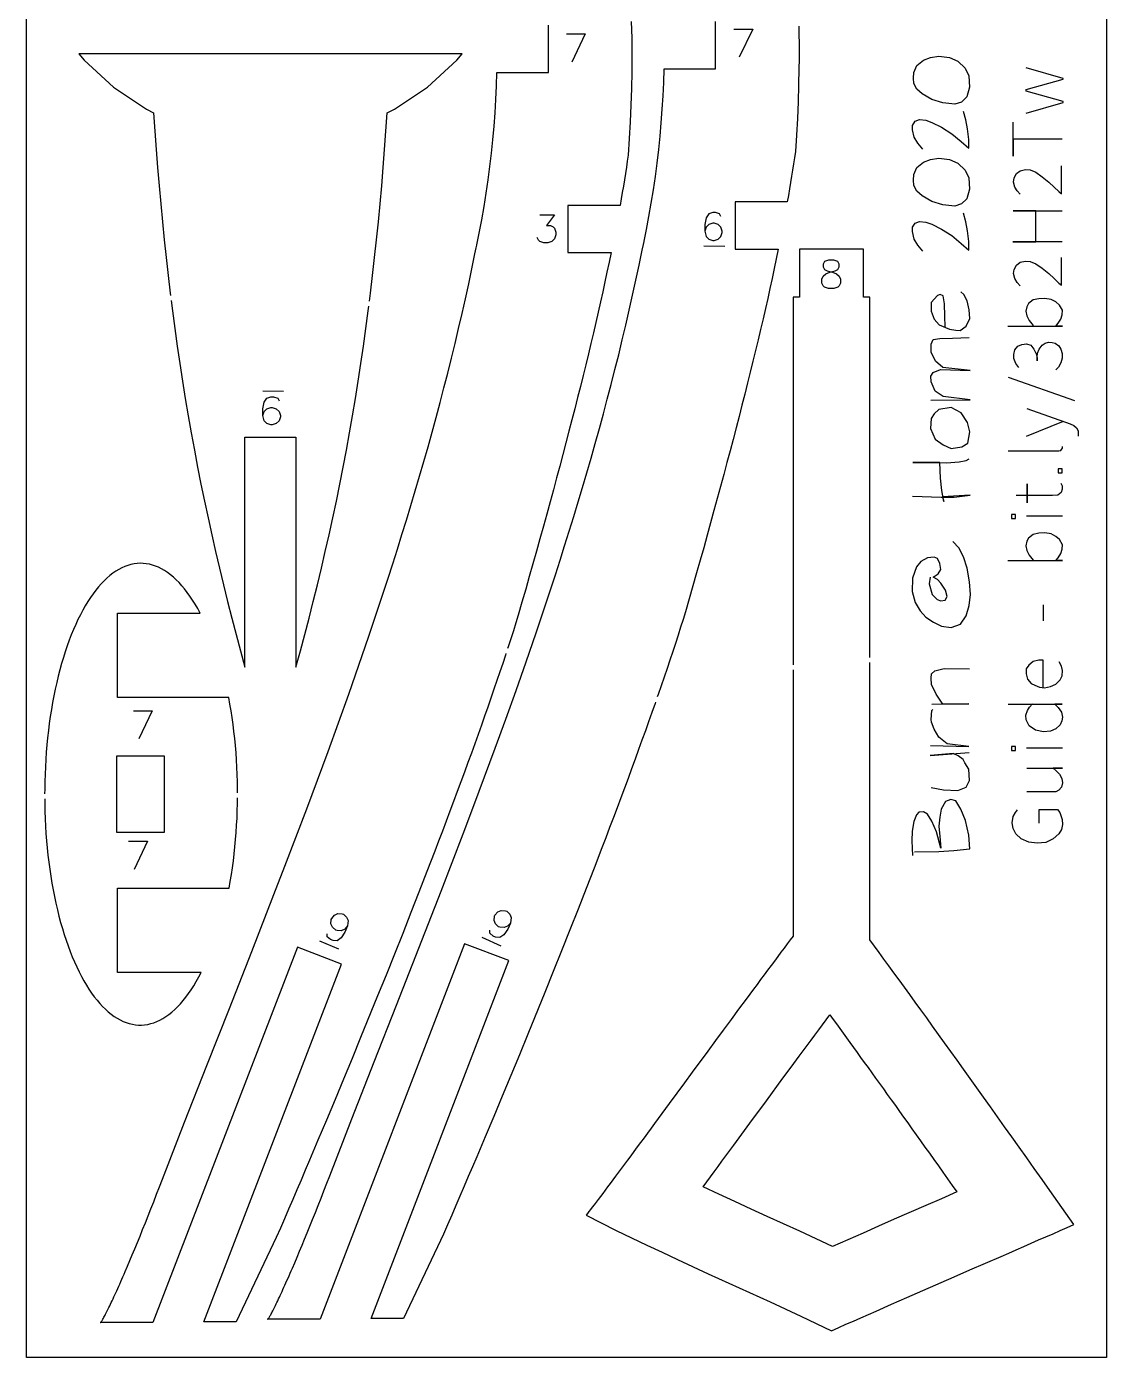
# Model space of a CAD drawing. Header units: millimetres. Extents: x -0.01 to 4.22, y 1.3 to 10.31.
# Drawn here: x -0.01 to 4.22, y 1.3 to 6.51 of the extents above; entities that cross this region are included whole.
import ezdxf

# ---------------------------------------------------------------- set-up
doc = ezdxf.new("R2010")
doc.units = ezdxf.units.MM
for name, color, linetype in [('1', 5, 'Continuous'), ('2', 70, 'Continuous'), ('4', 30, 'Continuous'), ('5', 1, 'Continuous')]:
    doc.layers.add(name, color=color, linetype=linetype)

msp = doc.modelspace()

# ---------------------------------------------------------------- linework, layer by layer
for points in [[(2.10622, 6.47721), (2.17974, 6.47721)], [(2.17974, 6.47721), (2.12722, 6.36686)], [(2.7615, 6.49567), (2.83501, 6.49567)], [(2.83501, 6.49567), (2.7825, 6.38531)], [(3.90565, 6.16644), (4.05003, 6.20865), (4.05003, 6.21262), (3.90565, 6.25299), (3.90565, 6.25879), (4.05003, 6.29943), (4.05003, 6.30311), (3.90565, 6.34462)], [(3.50071, 6.02582), (3.48107, 6.04883), (3.46739, 6.07286), (3.46007, 6.10215), (3.46007, 6.11919), (3.47136, 6.13585), (3.48839, 6.14219), (3.51238, 6.13917), (3.53674, 6.13086), (3.5734, 6.11182), (3.61436, 6.08649), (3.65104, 6.05615), (3.68039, 6.02983), (3.68039, 6.06353), (3.67622, 6.10553), (3.66883, 6.14117), (3.66043, 6.17383)], [(4.04617, 6.06446), (3.8546, 6.06446), (3.8546, 5.99804), (3.8546, 6.132)], [(3.88243, 5.84983), (3.87017, 5.86247), (3.8604, 5.87776), (3.85553, 5.89703), (3.85856, 5.91351), (3.86714, 5.93061), (3.88151, 5.94129), (3.90289, 5.94618), (3.9209, 5.94499), (3.94325, 5.93549), (3.96826, 5.91808), (3.99425, 5.89703), (4.01443, 5.87776), (4.03369, 5.86035), (4.04329, 5.85178), (4.04329, 5.96056)], [(4.04617, 5.66297), (3.85368, 5.66297), (3.94325, 5.66297), (3.94325, 5.78515), (3.8546, 5.78515), (4.04617, 5.78515)], [(2.0019, 5.76953), (2.05957, 5.76953), (2.02826, 5.72754), (2.04389, 5.72754), (2.05442, 5.72222), (2.05957, 5.71685), (2.06494, 5.70122), (2.06494, 5.69069), (2.05957, 5.67497), (2.04926, 5.66444), (2.03342, 5.65918), (2.01758, 5.65918), (2.0019, 5.66444), (1.99658, 5.66971), (1.99143, 5.68024)], [(2.71061, 5.76275), (2.70546, 5.77322), (2.68961, 5.7786), (2.67925, 5.7786), (2.66347, 5.77322), (2.65294, 5.7576), (2.64762, 5.73122), (2.64762, 5.70492), (2.65294, 5.68397), (2.66347, 5.6735), (2.67925, 5.66824), (2.68446, 5.66824), (2.70031, 5.6735), (2.71061, 5.68397), (2.71593, 5.69976), (2.71593, 5.70492), (2.71061, 5.72076), (2.70031, 5.73122), (2.68446, 5.73654), (2.67925, 5.73654), (2.66347, 5.73122), (2.65294, 5.72076), (2.64762, 5.70492)], [(3.50071, 5.62685), (3.48107, 5.64985), (3.46739, 5.67383), (3.46007, 5.70318), (3.46007, 5.72017), (3.47136, 5.73682), (3.48839, 5.74317), (3.51238, 5.74018), (3.53674, 5.73182), (3.5734, 5.71283), (3.61436, 5.6875), (3.65104, 5.65717), (3.68039, 5.63086), (3.68039, 5.6645), (3.67622, 5.70649), (3.66883, 5.74219), (3.66043, 5.77485)], [(2.72569, 5.64492), (2.64432, 5.64654)], [(3.88243, 5.49169), (3.87017, 5.50439), (3.8604, 5.51964), (3.85553, 5.5389), (3.85856, 5.55539), (3.86714, 5.57249), (3.88151, 5.58322), (3.90289, 5.58811), (3.9209, 5.58686), (3.94325, 5.57742), (3.96826, 5.56), (3.99425, 5.5389), (4.01443, 5.51964), (4.03369, 5.50222), (4.04329, 5.49365), (4.04329, 5.60243)], [(3.58806, 5.33083), (3.58703, 5.37283), (3.58604, 5.42117), (3.58074, 5.45253), (3.56907, 5.45785), (3.55772, 5.4535), (3.53336, 5.42617), (3.53336, 5.3915), (3.54503, 5.36019), (3.56506, 5.33817), (3.60574, 5.32215), (3.63004, 5.31706), (3.64671, 5.31603), (3.66992, 5.33382), (3.68463, 5.36317), (3.68251, 5.39686), (3.6741, 5.43251), (3.66151, 5.45785), (3.65007, 5.46718)], [(3.83356, 5.33388), (4.04807, 5.33388), (4.02208, 5.33388), (4.03082, 5.34457), (4.04139, 5.36074), (4.04617, 5.37815), (4.04715, 5.39529), (4.0356, 5.41575), (4.02208, 5.42828), (4.00282, 5.43778), (3.97868, 5.44174), (3.95486, 5.44049), (3.93251, 5.43593), (3.91417, 5.42156), (3.9075, 5.40901), (3.90381, 5.3916), (3.9075, 5.37326), (3.91726, 5.35493), (3.93251, 5.33572)], [(3.53239, 5.04318), (3.68565, 5.04519), (3.58074, 5.05783), (3.54904, 5.07883), (3.53336, 5.1155), (3.53239, 5.13753), (3.54172, 5.15218), (3.57004, 5.16385), (3.68565, 5.1595), (3.57872, 5.17117), (3.55003, 5.1965), (3.53336, 5.23215), (3.53336, 5.26253), (3.54172, 5.28153), (3.56803, 5.28549), (3.6174, 5.28683), (3.68251, 5.28885)], [(3.8769, 5.17106), (3.86529, 5.18658), (3.85644, 5.20676), (3.85644, 5.22293), (3.86133, 5.24035), (3.87294, 5.25472), (3.88824, 5.26144), (3.90657, 5.26449), (3.92307, 5.2596), (3.9356, 5.24311), (3.94504, 5.2251), (3.94814, 5.20953), (3.94814, 5.19792), (3.94814, 5.21257), (3.94993, 5.22786), (3.95574, 5.24311), (3.96826, 5.2596), (3.97987, 5.26725), (3.99333, 5.27029), (4.00771, 5.26937), (4.01932, 5.26633), (4.03271, 5.25689), (4.04139, 5.24311), (4.04617, 5.22601), (4.04617, 5.20768), (4.04139, 5.19026), (4.03174, 5.17301), (4.02208, 5.16243)], [(4.09631, 5.04118), (3.83626, 5.13249)], [(0.998753, 5.07775), (0.917318, 5.07937)], [(0.91824, 4.98351), (0.923394, 4.99929), (0.933865, 5.00965), (0.949544, 5.01497), (0.954861, 5.01497), (0.97054, 5.00965), (0.981228, 4.99929), (0.986382, 4.98351), (0.986382, 4.97831), (0.981228, 4.96251), (0.97054, 4.95199), (0.954861, 4.94667), (0.949544, 4.94667), (0.933865, 4.95199), (0.923394, 4.96251), (0.91824, 4.98351), (0.91824, 5.00965), (0.923394, 5.03597), (0.933865, 5.05176), (0.949544, 5.05697), (0.960232, 5.05697), (0.975911, 5.05176), (0.981228, 5.04124)], [(3.9075, 5.01118), (4.07699, 4.95161), (4.09142, 4.94488), (4.10211, 4.93544), (4.10883, 4.92383), (4.10883, 4.90349)], [(3.90657, 4.90349), (4.05197, 4.96137)], [(3.83447, 4.8456), (4.03369, 4.8456), (4.04042, 4.84744), (4.04422, 4.85047), (4.04715, 4.85536), (4.04715, 4.86208)], [(3.46104, 4.66818), (3.57238, 4.66417), (3.62369, 4.66417), (3.68674, 4.6715), (3.57736, 4.66515), (3.58371, 4.64729), (3.57536, 4.69015), (3.57004, 4.7385), (3.56706, 4.79949), (3.46203, 4.79949), (3.59337, 4.7985), (3.64372, 4.80285), (3.66992, 4.80783), (3.68251, 4.81418)], [(4.04139, 4.7194), (4.04617, 4.70899), (4.04617, 4.69526), (4.04237, 4.68306), (4.02983, 4.67236), (4.00863, 4.67051), (3.90961, 4.67051), (3.90961, 4.64247), (3.90961, 4.71664), (3.90961, 4.67051), (3.86621, 4.67051)], [(4.04807, 4.58951), (3.90657, 4.58951)], [(3.5294, 4.35113), (3.52507, 4.32476), (3.53771, 4.28276), (3.55637, 4.26411), (3.5714, 4.25879), (3.58806, 4.26079), (3.59636, 4.27544), (3.58903, 4.30078), (3.5714, 4.3271), (3.55772, 4.34179), (3.54172, 4.35113), (3.56071, 4.36376), (3.5714, 4.38178), (3.56803, 4.40479), (3.55772, 4.42378), (3.54503, 4.42876), (3.51969, 4.42676), (3.49337, 4.41211), (3.47672, 4.39111), (3.46007, 4.34711), (3.45871, 4.29546), (3.47136, 4.25146), (3.4904, 4.21875), (3.51238, 4.19476), (3.54269, 4.17475), (3.57438, 4.15913), (3.61203, 4.15375), (3.64774, 4.16743), (3.67101, 4.20008), (3.68251, 4.24078), (3.68778, 4.28276), (3.68354, 4.33247), (3.6741, 4.38678), (3.66043, 4.4311), (3.64171, 4.46565), (3.61838, 4.49083)], [(3.83356, 4.41629), (4.04807, 4.41629), (4.02208, 4.41629), (4.03082, 4.42697), (4.04139, 4.44319), (4.04617, 4.46061), (4.04715, 4.47771), (4.0356, 4.49815), (4.02208, 4.51069), (4.00282, 4.52018), (3.97868, 4.52414), (3.95486, 4.52294), (3.93251, 4.51833), (3.91417, 4.50396), (3.9075, 4.49143), (3.90381, 4.47401), (3.9075, 4.45568), (3.91726, 4.43739), (3.93251, 4.41813)], [(3.97314, 4.18028), (3.97314, 4.24274)], [(3.97194, 3.92042), (3.97194, 4.02636), (3.95486, 4.02636), (3.93251, 4.02149), (3.91542, 4.00717), (3.90565, 3.99246), (3.90474, 3.97233), (3.91054, 3.95215), (3.92492, 3.93474), (3.93924, 3.928), (3.95757, 3.92042), (3.97683, 3.91851), (4.00006, 3.92329), (4.02115, 3.93197), (4.03851, 3.94938), (4.04617, 3.9656), (4.04807, 3.98574), (4.04329, 4.00315), (4.03461, 4.01969)], [(3.53674, 3.85454), (3.68039, 3.85563), (3.57872, 3.85454), (3.55339, 3.89344), (3.53537, 3.9311), (3.53336, 3.95546), (3.53537, 3.9731), (3.54807, 3.98475), (3.58469, 3.99311), (3.68354, 3.99214)], [(3.83447, 3.85406), (4.04617, 3.85406), (4.01714, 3.85406), (4.03082, 3.8406), (4.04329, 3.82226), (4.04807, 3.80393), (4.04519, 3.78868), (4.03851, 3.77311), (4.02208, 3.75782), (4.00006, 3.74815), (3.97314, 3.74621), (3.9414, 3.75293), (3.91726, 3.76942), (3.90565, 3.79232), (3.90381, 3.81065), (3.91054, 3.82992), (3.91818, 3.84244), (3.92979, 3.85499)], [(0.411893, 3.82844), (0.485351, 3.82844)], [(0.485351, 3.82844), (0.432889, 3.7181)], [(3.53039, 3.69276), (3.68143, 3.68875), (3.59636, 3.69911), (3.56369, 3.72444), (3.54503, 3.75678), (3.5344, 3.7831), (3.53336, 3.79476), (3.53674, 3.82943), (3.53971, 3.83344)], [(3.53336, 3.52778), (3.58171, 3.51942), (3.63737, 3.51644), (3.66992, 3.52908), (3.68354, 3.55512), (3.68039, 3.59944), (3.66465, 3.62446), (3.65836, 3.63813), (3.63938, 3.65175), (3.61936, 3.66146), (3.5294, 3.65375), (3.68251, 3.66444)], [(4.04807, 3.68175), (3.90657, 3.68175)], [(3.9075, 3.60379), (4.04715, 3.60379), (4.01047, 3.60379), (4.02311, 3.59343), (4.0356, 3.58089), (4.04519, 3.56347), (4.04807, 3.54699), (4.04329, 3.52983), (4.03369, 3.51824), (4.02115, 3.51156), (3.99701, 3.51064), (3.9075, 3.51064)], [(3.46838, 3.27576), (3.56369, 3.27713), (3.62272, 3.28108), (3.68463, 3.28842), (3.68039, 3.34212), (3.66781, 3.39876), (3.65007, 3.44379), (3.63004, 3.47542), (3.61003, 3.48079), (3.58903, 3.47342), (3.57238, 3.44379), (3.56803, 3.41243), (3.56369, 3.37679), (3.56706, 3.33578), (3.5714, 3.29081), (3.55436, 3.35476), (3.53674, 3.39578), (3.51969, 3.4241), (3.50304, 3.43343), (3.48503, 3.43143), (3.47672, 3.42079), (3.46506, 3.39442), (3.45871, 3.35678), (3.45774, 3.31913), (3.46104, 3.26226)], [(3.95665, 3.389), (3.95665, 3.44217), (4.02789, 3.44217), (4.03657, 3.42964), (4.04617, 3.40278), (4.04715, 3.38351), (4.04329, 3.36426), (4.03369, 3.34685), (4.01047, 3.32667), (3.98172, 3.3131), (3.94814, 3.31022), (3.91542, 3.31413), (3.88639, 3.32667), (3.86436, 3.34685), (3.8546, 3.36703), (3.85064, 3.39025), (3.8546, 3.41525), (3.86317, 3.43056), (3.87201, 3.44125)], [(0.39274, 3.31765), (0.4662, 3.31765)], [(0.4662, 3.31765), (0.413738, 3.20736)], [(1.24881, 2.98617), (1.23817, 2.97336), (1.22461, 2.96761), (1.20812, 2.96843), (1.20313, 2.97038), (1.19054, 2.98113), (1.18441, 2.99463), (1.18544, 3.01124), (1.18734, 3.01606), (1.19797, 3.02886), (1.21175, 3.03472), (1.2283, 3.0339), (1.23324, 3.03196), (1.24582, 3.02121), (1.25174, 3.0076), (1.24881, 2.98617), (1.2392, 2.96186), (1.22472, 2.93924), (1.20915, 2.9285), (1.19265, 2.92936), (1.18273, 2.93326), (1.17008, 2.9439), (1.169, 2.95568)], [(1.88672, 2.9974), (1.87571, 2.98492), (1.86199, 2.9796), (1.84549, 2.9809), (1.8406, 2.98301), (1.82835, 2.99408), (1.8226, 3.00782), (1.82411, 3.02436), (1.82617, 3.02914), (1.83718, 3.04161), (1.85113, 3.04704), (1.86762, 3.04574), (1.8725, 3.04363), (1.88482, 3.03256), (1.89031, 3.01878), (1.88672, 2.9974), (1.87642, 2.97336), (1.86122, 2.95122), (1.84538, 2.94092), (1.82889, 2.94233), (1.81907, 2.9465), (1.80675, 2.95757), (1.80604, 2.96929)], [(1.13927, 2.92817), (1.21441, 2.89671)], [(1.7755, 2.94271), (1.84961, 2.90901)]]:
    msp.add_lwpolyline(points)
for points in [[(3.46403, 6.30382), (3.46604, 6.32585), (3.47771, 6.35319), (3.50304, 6.37418), (3.53136, 6.38482), (3.56369, 6.38986), (3.60471, 6.38482), (3.63737, 6.36985), (3.66672, 6.34283), (3.68039, 6.31315), (3.68354, 6.26818), (3.67307, 6.23053), (3.65207, 6.2105), (3.62571, 6.20199), (3.57872, 6.20719), (3.53674, 6.21983), (3.49772, 6.24186), (3.47771, 6.26085), (3.46506, 6.28282)], [(3.46403, 5.90483), (3.46604, 5.92686), (3.47771, 5.95415), (3.50304, 5.97515), (3.53136, 5.98583), (3.56369, 5.99083), (3.60471, 5.98583), (3.63737, 5.97086), (3.66672, 5.94385), (3.68039, 5.91417), (3.68354, 5.86919), (3.67307, 5.83149), (3.65207, 5.81153), (3.62571, 5.803), (3.57872, 5.80817), (3.53674, 5.82086), (3.49772, 5.84283), (3.47771, 5.86182), (3.46506, 5.88385)], [(3.13183, 5.59142), (3.11615, 5.58604), (3.11079, 5.57557), (3.11079, 5.56506), (3.11615, 5.55458), (3.12663, 5.54943), (3.14762, 5.54406), (3.16347, 5.53874), (3.17383, 5.52838), (3.17914, 5.51774), (3.17914, 5.50206), (3.17383, 5.4916), (3.16863, 5.48633), (3.15283, 5.48107), (3.13183, 5.48107), (3.11615, 5.48633), (3.11079, 5.4916), (3.10562, 5.50206), (3.10562, 5.51774), (3.11079, 5.52838), (3.12147, 5.53874), (3.13715, 5.54406), (3.15815, 5.54943), (3.16863, 5.55458), (3.17383, 5.56506), (3.17383, 5.57557), (3.16863, 5.58604), (3.15283, 5.59142)], [(3.53039, 4.93283), (3.54904, 4.89085), (3.58074, 4.86882), (3.61203, 4.85417), (3.65414, 4.86149), (3.67725, 4.87517), (3.68463, 4.91949), (3.67518, 4.95617), (3.65104, 4.99382), (3.61203, 5.01481), (3.56369, 5.00749), (3.54503, 4.99083), (3.53336, 4.97185)], [(4.03082, 4.75993), (4.04617, 4.75993), (4.04617, 4.77533), (4.03082, 4.77533)], [(3.84787, 4.58083), (3.86317, 4.58083), (3.86317, 4.59625), (3.84787, 4.59625)], [(3.84787, 3.67307), (3.86317, 3.67307), (3.86317, 3.68847), (3.84787, 3.68847)]]:
    msp.add_lwpolyline(points, close=True)
at = {"layer": '1'}
for points in [[(0.531358, 3.65196), (0.531358, 3.352), (0.346354, 3.352), (0.346354, 3.65196)], [(3.13693, 2.63792), (3.14958, 2.62056), (3.16243, 2.60297), (3.17546, 2.58507), (3.18864, 2.56689), (3.20204, 2.54839), (3.21565, 2.52968), (3.22944, 2.51069), (3.24337, 2.49137), (3.25754, 2.47179), (3.27186, 2.45199), (3.2864, 2.43186), (3.30111, 2.41146), (3.31597, 2.39074), (3.33106, 2.36979), (3.34636, 2.34858), (3.36182, 2.32704), (3.37744, 2.30528), (3.39328, 2.28321), (3.40929, 2.26085), (3.42546, 2.23828), (3.44185, 2.21539), (3.45844, 2.19222), (3.47521, 2.16872), (3.49214, 2.14501), (3.50922, 2.12104), (3.52658, 2.09679), (3.54406, 2.07221), (3.56174, 2.04742), (3.57958, 2.02229), (3.59765, 1.9969), (3.61589, 1.97131), (3.63433, 1.94536), (3.57351, 1.91883), (3.51221, 1.89208), (3.38921, 1.83832), (3.3279, 1.81147), (3.26704, 1.78478), (3.20682, 1.75836), (3.17703, 1.74522), (3.14746, 1.73221), (3.08328, 1.76199), (3.01926, 1.79144), (2.95546, 1.82069), (2.89187, 1.84972), (2.82856, 1.87864), (2.76557, 1.9075), (2.70296, 1.93636), (2.64074, 1.96528), (2.65506, 1.98469), (2.6696, 2.00444), (2.68435, 2.02447), (2.69933, 2.04476), (2.71446, 2.06538), (2.72976, 2.08615), (2.74522, 2.10721), (2.76085, 2.12842), (2.79243, 2.17133), (2.82437, 2.21474), (2.88889, 2.3024), (2.9534, 2.39003), (2.98535, 2.43332), (3.01693, 2.47613), (3.03256, 2.49724), (3.04801, 2.51812), (3.06332, 2.53879), (3.07844, 2.55925), (3.09338, 2.57937), (3.10813, 2.59924), (3.12261, 2.61876)]]:
    msp.add_lwpolyline(points, close=True, dxfattribs=at)
at = {"layer": '2'}
msp.add_lwpolyline([(-0.006673, 10.3067), (4.21929, 10.3067), (4.21929, 1.29807), (-0.006673, 1.29807)], close=True, dxfattribs=at)
at = {"layer": '4'}
for points in [[(1.86942, 4.05214), (1.8674, 4.04606), (1.85656, 4.01335), (1.84538, 3.98019), (1.83399, 3.94656), (1.82232, 3.91243), (1.81039, 3.87793), (1.79824, 3.84299), (1.78581, 3.80767), (1.77317, 3.77192), (1.76031, 3.73583), (1.74724, 3.69938), (1.73389, 3.6626), (1.72037, 3.62543), (1.70671, 3.588), (1.69276, 3.55024), (1.67865, 3.51221), (1.66439, 3.4739), (1.64996, 3.43533), (1.63531, 3.39649), (1.62056, 3.35742), (1.60558, 3.31814), (1.5905, 3.27869), (1.5599, 3.19917), (1.52881, 3.11903), (1.49718, 3.03836), (1.46517, 2.95725), (1.43283, 2.87582), (1.40012, 2.79422), (1.36719, 2.71251), (1.30073, 2.54932), (1.26731, 2.46804), (1.23389, 2.38715), (1.20041, 2.30675), (1.16699, 2.22694), (1.13368, 2.14779), (1.10053, 2.0695), (1.08398, 2.03071), (1.06755, 1.99219), (1.05116, 1.95389), (1.03488, 1.91585), (1.01861, 1.87815), (1.0025, 1.84071), (0.986436, 1.8036), (0.970432, 1.76682), (0.814019, 1.43707), (0.686957, 1.43707), (1.22586, 2.83692), (1.05322, 2.90338), (0.487685, 1.43446), (0.281847, 1.43446), (0.282443, 1.43463), (0.283149, 1.43517), (0.284017, 1.43604), (0.285047, 1.43722), (0.286242, 1.43881), (0.287489, 1.44065), (0.288954, 1.44288), (0.290474, 1.44542), (0.292156, 1.44824), (0.294, 1.45144), (0.295899, 1.45492), (0.29796, 1.45871), (0.300185, 1.46283), (0.302463, 1.46724), (0.30485, 1.47194), (0.310004, 1.48226), (0.312771, 1.48785), (0.315647, 1.49371), (0.318576, 1.49989), (0.321669, 1.50629), (0.324869, 1.51303), (0.328125, 1.52001), (0.331489, 1.52724), (0.334961, 1.53478), (0.338542, 1.54254), (0.342231, 1.55057), (0.345975, 1.55886), (0.349826, 1.56739), (0.353733, 1.57617), (0.357747, 1.58518), (0.361871, 1.59446), (0.366049, 1.60394), (0.370281, 1.61367), (0.374621, 1.62364), (0.379069, 1.63385), (0.388075, 1.65483), (0.397407, 1.67671), (0.406956, 1.69943), (0.416775, 1.72293), (0.426867, 1.74718), (0.437121, 1.77219), (0.447537, 1.79796), (0.458225, 1.82433), (0.469021, 1.8514), (0.479981, 1.87907), (0.491049, 1.90733), (0.502225, 1.93619), (0.513564, 1.96556), (0.524903, 1.99544), (0.611708, 2.21799), (0.699164, 2.44054), (0.786893, 2.66314), (0.874403, 2.8859), (0.961317, 3.109), (1.00439, 3.22071), (1.0472, 3.33251), (1.08957, 3.44444), (1.13151, 3.55658), (1.17296, 3.66883), (1.21381, 3.78131), (1.25412, 3.89393), (1.29378, 4.00678), (1.33268, 4.11985), (1.37082, 4.23318), (1.40815, 4.34674), (1.42649, 4.4036), (1.44456, 4.46056), (1.46246, 4.51758), (1.48008, 4.57465), (1.49744, 4.63183), (1.5146, 4.68907), (1.53142, 4.74636), (1.54801, 4.80376), (1.56435, 4.86122), (1.58035, 4.91878), (1.59608, 4.97646), (1.61154, 5.03418), (1.62668, 5.09201), (1.6415, 5.1499), (1.65603, 5.2079), (1.67019, 5.266), (1.68403, 5.32417), (1.69754, 5.38249), (1.71072, 5.44086), (1.72353, 5.49935), (1.73594, 5.55794), (1.74804, 5.61664), (1.75276, 5.63921), (1.75515, 5.6505), (1.75549, 5.65207), (1.75678, 5.65853), (1.7595, 5.6715), (1.76465, 5.69743), (1.77447, 5.74935), (1.78358, 5.80138), (1.79194, 5.85351), (1.79958, 5.90576), (1.80653, 5.95811), (1.81272, 6.01058), (1.81814, 6.06304), (1.82286, 6.11561), (1.82682, 6.16824), (1.83003, 6.22092), (1.83251, 6.2736), (1.83425, 6.32628), (2.03543, 6.32628), (2.03543, 6.51129)], [(2.45481, 3.86253), (2.45281, 3.85661), (2.44038, 3.82129), (2.42774, 3.78554), (2.41488, 3.74946), (2.40175, 3.713), (2.38846, 3.67617), (2.37494, 3.63906), (2.36122, 3.60161), (2.34733, 3.56386), (2.33322, 3.52582), (2.31896, 3.48753), (2.30447, 3.44889), (2.28988, 3.4101), (2.27507, 3.37104), (2.26014, 3.33176), (2.24507, 3.29232), (2.21446, 3.21278), (2.18332, 3.13265), (2.15175, 3.05192), (2.11974, 2.97081), (2.08735, 2.88943), (2.05469, 2.80778), (2.02175, 2.72607), (1.95529, 2.56293), (1.92188, 2.48167), (1.8884, 2.40076), (1.85493, 2.32032), (1.8215, 2.2405), (1.78819, 2.1614), (1.75504, 2.08311), (1.73856, 2.04432), (1.72211, 2.00575), (1.70574, 1.9675), (1.6894, 1.92947), (1.67318, 1.89176), (1.65701, 1.85433), (1.64094, 1.81722), (1.625, 1.78043), (1.46853, 1.45063), (1.34147, 1.45063), (1.88037, 2.85047), (1.70774, 2.91694), (1.14225, 1.44808), (0.936361, 1.44808), (0.936957, 1.44824), (0.937717, 1.44874), (0.938585, 1.44965), (0.939615, 1.45085), (0.940756, 1.45236), (0.942057, 1.45426), (0.943468, 1.45649), (0.945042, 1.45899), (0.946724, 1.46186), (0.948514, 1.465), (0.950467, 1.46853), (0.952528, 1.47233), (0.954699, 1.4764), (0.956976, 1.48085), (0.959418, 1.48551), (0.961914, 1.49056), (0.964572, 1.49582), (0.967285, 1.50142), (0.970161, 1.50732), (0.973144, 1.51346), (0.976183, 1.51992), (0.979383, 1.52664), (0.982639, 1.53358), (0.986057, 1.54085), (0.989529, 1.54833), (0.99311, 1.55615), (0.996744, 1.56418), (1.00049, 1.57249), (1.00434, 1.581), (1.0083, 1.58979), (1.01232, 1.59879), (1.01638, 1.60807), (1.02062, 1.61757), (1.02485, 1.62728), (1.02919, 1.63726), (1.03358, 1.6474), (1.04264, 1.66846), (1.05198, 1.69032), (1.06152, 1.71306), (1.07134, 1.73654), (1.08138, 1.76079), (1.09163, 1.78581), (1.10211, 1.81153), (1.11274, 1.83794), (1.12353, 1.86501), (1.13449, 1.89268), (1.14556, 1.92096), (1.15679, 1.94976), (1.16808, 1.97917), (1.17947, 2.00906), (1.26622, 2.23161), (1.35368, 2.4541), (1.4414, 2.67671), (1.52897, 2.89953), (1.61589, 3.12261), (1.65896, 3.23432), (1.70171, 3.34614), (1.74408, 3.45806), (1.78603, 3.57015), (1.82747, 3.68246), (1.86837, 3.79486), (1.90869, 3.90756), (1.94829, 4.0204), (1.98725, 4.13346), (2.02539, 4.24675), (2.06272, 4.36029), (2.081, 4.41721), (2.09912, 4.47412), (2.11697, 4.53114), (2.1346, 4.58826), (2.15201, 4.6454), (2.16911, 4.70264), (2.18599, 4.75999), (2.20258, 4.81739), (2.21886, 4.87483), (2.23492, 4.9324), (2.25065, 4.99001), (2.26611, 5.04779), (2.28125, 5.10558), (2.29606, 5.16351), (2.31054, 5.22151), (2.32476, 5.27957), (2.3386, 5.33778), (2.35211, 5.39606), (2.36524, 5.45443), (2.37804, 5.51292), (2.39051, 5.5715), (2.40261, 5.63021), (2.40733, 5.65283), (2.40967, 5.66411), (2.41, 5.66569), (2.41135, 5.67215), (2.41401, 5.68511), (2.41922, 5.71099), (2.42904, 5.76292), (2.43815, 5.81494), (2.4465, 5.86714), (2.45415, 5.91938), (2.46104, 5.97174), (2.46724, 6.02414), (2.47271, 6.07667), (2.47738, 6.12924), (2.48133, 6.18186), (2.4846, 6.23449), (2.48708, 6.28722), (2.48876, 6.3399), (2.69, 6.3399), (2.69, 6.5249)], [(2.35954, 6.52593), (2.36062, 6.49311), (2.36139, 6.46029), (2.36182, 6.42746), (2.36203, 6.39464), (2.36199, 6.36182), (2.36165, 6.329), (2.36029, 6.2634), (2.35813, 6.19797), (2.35525, 6.13265), (2.35178, 6.0676), (2.34787, 6.00276), (2.34435, 5.97894), (2.34065, 5.95492), (2.33692, 5.93061), (2.33296, 5.90614), (2.32889, 5.88146), (2.32471, 5.85656), (2.32036, 5.83143), (2.31592, 5.80599), (2.11128, 5.80599), (2.11128, 5.62104), (2.28049, 5.62104), (2.27274, 5.58328), (2.26471, 5.54508), (2.25646, 5.50651), (2.24794, 5.4675), (2.23921, 5.42806), (2.23019, 5.38818), (2.22092, 5.34793), (2.21149, 5.30724), (2.20176, 5.26611), (2.19179, 5.22456), (2.18164, 5.18257), (2.17122, 5.14019), (2.1606, 5.09739), (2.14968, 5.05414), (2.13861, 5.01047), (2.12728, 4.96636), (2.11572, 4.92182), (2.104, 4.8769), (2.09201, 4.83149), (2.07981, 4.78569), (2.06743, 4.73942), (2.05479, 4.69276), (2.04199, 4.64567), (2.02897, 4.5981), (2.01574, 4.55013), (2.00228, 4.50174), (1.98861, 4.45285), (1.97478, 4.4036), (1.96072, 4.35385), (1.9465, 4.30371), (1.93207, 4.2531), (1.91749, 4.2021), (1.90804, 4.17193), (1.89833, 4.14128), (1.88829, 4.11003), (1.87799, 4.07829), (1.87588, 4.07183)], [(3.01519, 6.50672), (3.0159, 6.4739), (3.01639, 6.44108), (3.0166, 6.40826), (3.0165, 6.37543), (3.01617, 6.34261), (3.01481, 6.27701), (3.01269, 6.21153), (3.00982, 6.14626), (3.00635, 6.08117), (3.00239, 6.01639), (2.99892, 5.99257), (2.99522, 5.96847), (2.99143, 5.94422), (2.98753, 5.91976), (2.98346, 5.89507), (2.97922, 5.87017), (2.97487, 5.84506), (2.97049, 5.81961), (2.76585, 5.81961), (2.76585, 5.6346), (2.93506, 5.6346), (2.92731, 5.59685), (2.91928, 5.55871), (2.91103, 5.52007), (2.9025, 5.48107), (2.89372, 5.44162), (2.88471, 5.40181), (2.87549, 5.36154), (2.866, 5.32081), (2.85628, 5.27968), (2.84636, 5.23817), (2.83615, 5.19618), (2.82574, 5.15381), (2.81511, 5.111), (2.80425, 5.06776), (2.79312, 5.02408), (2.78185, 4.97999), (2.77029, 4.93544), (2.75851, 4.89046), (2.74658, 4.84511), (2.73438, 4.79926), (2.72194, 4.75304), (2.70936, 4.70638), (2.6965, 4.65924), (2.68349, 4.61171), (2.67025, 4.56375), (2.65679, 4.51531), (2.64318, 4.46647), (2.62935, 4.41721), (2.61529, 4.36746), (2.60107, 4.31733), (2.58664, 4.26671), (2.572, 4.21565), (2.56261, 4.18554), (2.5529, 4.15483), (2.54286, 4.12364), (2.53256, 4.0919), (2.52197, 4.05968), (2.51107, 4.02696), (2.49994, 3.99376), (2.48856, 3.96012), (2.47689, 3.92606), (2.46496, 3.89154), (2.46169, 3.88222)], [(1.33534, 5.43078), (1.3393, 5.46235), (1.34755, 5.53185), (1.35541, 5.60157), (1.3629, 5.67156), (1.36995, 5.74181), (1.37663, 5.81222), (1.38298, 5.88286), (1.38894, 5.95372), (1.39458, 6.02479), (1.39985, 6.09608), (1.40474, 6.16758), (1.43251, 6.18207), (1.56201, 6.26915), (1.67692, 6.37478), (1.69749, 6.39844), (0.197483, 6.39844), (0.21799, 6.37478), (0.3329, 6.26915), (0.462403, 6.18207), (0.490235, 6.16758), (0.495171, 6.09608), (0.500435, 6.02479), (0.506022, 5.95372), (0.51199, 5.88286), (0.518338, 5.81222), (0.525011, 5.74181), (0.532118, 5.67156), (0.539551, 5.60157), (0.547418, 5.53185), (0.555664, 5.46235), (0.556803, 5.45335)], [(3.2934, 4.03629), (3.2934, 5.44656), (3.26839, 5.44656), (3.26839, 5.6346), (3.12299, 5.6346), (3.01839, 5.6346), (3.01839, 5.44656), (2.99337, 5.44656), (2.99337, 4.00863)], [(0.559244, 5.43365), (0.564344, 5.39307), (0.57346, 5.32406), (0.583008, 5.25532), (0.59299, 5.18685), (0.603407, 5.1186), (0.614312, 5.05067), (0.625706, 4.98301), (0.637532, 4.91564), (0.649794, 4.84853), (0.662543, 4.78163), (0.675726, 4.71506), (0.689344, 4.64876), (0.703396, 4.58268), (0.717882, 4.51682), (0.732747, 4.45122), (0.747993, 4.3859), (0.763672, 4.32075), (0.779676, 4.25586), (0.796115, 4.19119), (0.812879, 4.12674), (0.829969, 4.06244), (0.847493, 3.99843), (0.847493, 4.89844), (1.04747, 4.89844), (1.04747, 3.99843), (1.065, 4.06244), (1.08209, 4.12674), (1.0989, 4.19119), (1.11529, 4.25586), (1.13129, 4.32075), (1.14697, 4.3859), (1.16222, 4.45122), (1.17708, 4.51682), (1.19157, 4.58268), (1.20562, 4.64876), (1.21924, 4.71506), (1.23242, 4.78163), (1.24517, 4.84853), (1.25749, 4.91564), (1.26931, 4.98301), (1.28065, 5.05067), (1.29156, 5.1186), (1.30198, 5.18685), (1.31201, 5.25532), (1.32151, 5.32406), (1.33062, 5.39307), (1.3329, 5.41108)], [(0.818956, 3.50749), (0.818956, 3.5224), (0.818522, 3.55089), (0.817654, 3.57926), (0.816515, 3.60764), (0.814942, 3.63585), (0.812989, 3.66396), (0.810656, 3.69185), (0.807997, 3.71962), (0.804904, 3.74713), (0.801486, 3.77442), (0.797743, 3.80143), (0.793565, 3.82813), (0.789063, 3.85449), (0.784233, 3.88053), (0.348796, 3.88053), (0.348742, 4.21056), (0.672364, 4.21056), (0.662815, 4.22819), (0.652994, 4.24507), (0.643013, 4.26124), (0.632758, 4.27658), (0.622342, 4.29113), (0.611763, 4.30485), (0.600965, 4.31776), (0.590007, 4.32981), (0.578939, 4.34104), (0.567654, 4.35135), (0.556261, 4.36083), (0.54476, 4.36942), (0.533149, 4.37706), (0.521431, 4.38385), (0.509657, 4.38971), (0.497775, 4.39464), (0.48584, 4.39865), (0.47385, 4.40175), (0.46186, 4.40392), (0.449815, 4.40517), (0.437771, 4.40549), (0.425672, 4.40483), (0.413683, 4.40326), (0.401639, 4.40076), (0.389649, 4.39735), (0.377767, 4.39301), (0.365886, 4.38775), (0.354112, 4.38157), (0.342393, 4.37446), (0.330837, 4.36649), (0.319336, 4.35758), (0.307943, 4.34782), (0.296767, 4.33713), (0.285644, 4.32563), (0.27474, 4.31326), (0.263997, 4.30007), (0.253418, 4.28608), (0.243056, 4.27121), (0.232856, 4.25558), (0.222928, 4.23921), (0.213163, 4.222), (0.203668, 4.2041), (0.19439, 4.18549), (0.185385, 4.16613), (0.17665, 4.14611), (0.168132, 4.12543), (0.159939, 4.10406), (0.152018, 4.08208), (0.144422, 4.05957), (0.137098, 4.0364), (0.1301, 4.01269), (0.123427, 3.9885), (0.117079, 3.96376), (0.111057, 3.93858), (0.10536, 3.91292), (0.100043, 3.88688), (0.095052, 3.8604), (0.090386, 3.83356), (0.086155, 3.80637), (0.082248, 3.77886), (0.078668, 3.75108), (0.075521, 3.72304), (0.072754, 3.69476), (0.070367, 3.66635), (0.068305, 3.63769), (0.066623, 3.60889), (0.065375, 3.58003), (0.064507, 3.55106), (0.064019, 3.52203), (0.063911, 3.50293)], [(2.99337, 3.98893), (2.99337, 2.94667), (2.98188, 2.93143), (2.97011, 2.91575), (2.95801, 2.89962), (2.94558, 2.88314), (2.93294, 2.86626), (2.92008, 2.84896), (2.9069, 2.83137), (2.89356, 2.81342), (2.87999, 2.79519), (2.86621, 2.77664), (2.85221, 2.75782), (2.83806, 2.73872), (2.82379, 2.7194), (2.80931, 2.69988), (2.78, 2.66021), (2.75022, 2.6199), (2.72011, 2.5791), (2.68978, 2.53792), (2.65929, 2.49658), (2.59836, 2.41379), (2.56814, 2.37272), (2.53819, 2.33197), (2.50863, 2.29178), (2.47954, 2.25228), (2.46522, 2.23286), (2.45107, 2.21365), (2.43713, 2.19467), (2.42333, 2.17594), (2.40972, 2.1575), (2.39638, 2.13938), (2.38325, 2.12158), (2.37033, 2.10411), (2.35769, 2.08703), (2.34526, 2.07026), (2.33317, 2.05393), (2.3214, 2.03797), (2.3099, 2.02246), (2.29872, 2.00743), (2.28788, 1.99283), (2.27735, 1.97874), (2.26719, 1.96517), (2.25743, 1.9521), (2.24804, 1.93956), (2.23904, 1.92757), (2.23047, 1.91618), (2.22233, 1.90539), (2.21457, 1.89524), (2.20731, 1.88569), (2.20047, 1.87679), (2.19417, 1.8686), (2.18832, 1.86106), (2.18294, 1.85428), (2.24186, 1.82443), (2.30111, 1.79508), (2.36062, 1.76611), (2.42036, 1.73747), (2.48031, 1.70915), (2.54047, 1.68104), (2.66108, 1.62538), (2.90283, 1.51481), (3.02339, 1.45904), (3.0835, 1.43093), (3.14339, 1.4025), (3.1716, 1.41499), (3.20019, 1.42763), (3.22911, 1.44038), (3.25836, 1.45329), (3.28788, 1.46625), (3.31765, 1.47939), (3.37793, 1.50586), (3.43892, 1.53256), (3.50032, 1.55946), (3.62375, 1.61344), (3.68533, 1.64031), (3.74647, 1.66699), (3.80701, 1.69336), (3.83697, 1.70638), (3.86664, 1.71935), (3.89611, 1.73215), (3.92529, 1.74485), (3.9541, 1.75743), (3.98258, 1.76981), (4.01069, 1.78207), (4.03836, 1.79411), (4.0656, 1.80593), (4.09239, 1.8176), (4.06044, 1.86285), (4.02892, 1.90739), (3.99789, 1.95128), (3.96729, 1.99447), (3.93712, 2.037), (3.90744, 2.07889), (3.87819, 2.12007), (3.84939, 2.1606), (3.82101, 2.20047), (3.79313, 2.23964), (3.76568, 2.27815), (3.73867, 2.31597), (3.71213, 2.35314), (3.68604, 2.38965), (3.66037, 2.42551), (3.63519, 2.46061), (3.61046, 2.49511), (3.58615, 2.52892), (3.56233, 2.56207), (3.53896, 2.59457), (3.516, 2.62636), (3.49349, 2.65744), (3.47146, 2.68793), (3.44988, 2.71772), (3.42876, 2.74681), (3.40804, 2.77528), (3.38781, 2.80306), (3.36806, 2.83014), (3.34868, 2.85656), (3.32981, 2.88232), (3.31136, 2.90739), (3.2934, 2.93181), (3.2934, 4.0166)], [(0.064019, 3.48324), (0.064182, 3.46397), (0.064833, 3.43494), (0.065918, 3.40603), (0.067383, 3.37722), (0.069173, 3.34853), (0.071398, 3.31999), (0.074002, 3.29161), (0.076931, 3.26351), (0.080295, 3.23562), (0.083984, 3.20801), (0.088053, 3.18072), (0.092502, 3.15375), (0.097277, 3.12711), (0.102431, 3.10092), (0.10791, 3.07508), (0.11377, 3.04969), (0.119954, 3.02479), (0.126465, 3.00037), (0.133247, 2.97651), (0.140408, 2.95313), (0.14784, 2.93033), (0.155599, 2.90815), (0.163629, 2.88661), (0.171983, 2.86567), (0.180556, 2.84538), (0.189453, 2.82574), (0.198568, 2.80686), (0.207954, 2.78863), (0.217557, 2.77121), (0.227431, 2.7545), (0.237468, 2.73856), (0.247721, 2.72342), (0.258192, 2.7091), (0.268881, 2.69558), (0.279676, 2.68289), (0.29069, 2.67106), (0.301812, 2.6601), (0.313097, 2.65001), (0.324544, 2.64079), (0.336046, 2.63243), (0.347711, 2.625), (0.359429, 2.61843), (0.371257, 2.61285), (0.383137, 2.60813), (0.395074, 2.60433), (0.407118, 2.60151), (0.419108, 2.59961), (0.431153, 2.59864), (0.443197, 2.59858), (0.45524, 2.59944), (0.467285, 2.60124), (0.479275, 2.604), (0.491265, 2.60764), (0.503147, 2.61225), (0.515028, 2.61774), (0.526747, 2.62418), (0.538465, 2.63151), (0.550022, 2.63976), (0.561469, 2.64887), (0.572808, 2.65886), (0.583985, 2.66976), (0.594997, 2.68147), (0.605903, 2.69407), (0.61659, 2.70747), (0.627115, 2.72174), (0.637478, 2.73676), (0.647569, 2.75261), (0.657497, 2.76921), (0.667156, 2.78657), (0.676594, 2.80469), (0.348742, 2.80469), (0.348742, 3.13471), (0.78559, 3.13471), (0.79031, 3.16086), (0.794706, 3.18739), (0.798774, 3.21425), (0.802463, 3.24137), (0.805772, 3.26878), (0.808757, 3.29639), (0.811361, 3.32422), (0.813531, 3.35221), (0.815375, 3.38037), (0.81684, 3.40864), (0.817979, 3.43701), (0.818685, 3.46544), (0.818901, 3.48779)]]:
    msp.add_lwpolyline(points, dxfattribs=at)
at = {"layer": '5'}
for points in [[(3.46403, 6.30382), (3.46604, 6.32585), (3.47771, 6.35319), (3.50304, 6.37418), (3.53136, 6.38482), (3.56369, 6.38986), (3.60471, 6.38482), (3.63737, 6.36985), (3.66672, 6.34283), (3.68039, 6.31315), (3.68354, 6.26818), (3.67307, 6.23053), (3.65207, 6.2105), (3.62571, 6.20199), (3.57872, 6.20719), (3.53674, 6.21983), (3.49772, 6.24186), (3.47771, 6.26085), (3.46506, 6.28282)], [(3.46403, 5.90483), (3.46604, 5.92686), (3.47771, 5.95415), (3.50304, 5.97515), (3.53136, 5.98583), (3.56369, 5.99083), (3.60471, 5.98583), (3.63737, 5.97086), (3.66672, 5.94385), (3.68039, 5.91417), (3.68354, 5.86919), (3.67307, 5.83149), (3.65207, 5.81153), (3.62571, 5.803), (3.57872, 5.80817), (3.53674, 5.82086), (3.49772, 5.84283), (3.47771, 5.86182), (3.46506, 5.88385)], [(3.53039, 4.93283), (3.54904, 4.89085), (3.58074, 4.86882), (3.61203, 4.85417), (3.65414, 4.86149), (3.67725, 4.87517), (3.68463, 4.91949), (3.67518, 4.95617), (3.65104, 4.99382), (3.61203, 5.01481), (3.56369, 5.00749), (3.54503, 4.99083), (3.53336, 4.97185)], [(4.03082, 4.75993), (4.04617, 4.75993), (4.04617, 4.77533), (4.03082, 4.77533)], [(3.84787, 4.58083), (3.86317, 4.58083), (3.86317, 4.59625), (3.84787, 4.59625)], [(3.84787, 3.67307), (3.86317, 3.67307), (3.86317, 3.68847), (3.84787, 3.68847)]]:
    msp.add_lwpolyline(points, close=True, dxfattribs=at)
for points in [[(3.90565, 6.16644), (4.05003, 6.20865), (4.05003, 6.21262), (3.90565, 6.25299), (3.90565, 6.25879), (4.05003, 6.29943), (4.05003, 6.30311), (3.90565, 6.34462)], [(3.50071, 6.02582), (3.48107, 6.04883), (3.46739, 6.07286), (3.46007, 6.10215), (3.46007, 6.11919), (3.47136, 6.13585), (3.48839, 6.14219), (3.51238, 6.13917), (3.53674, 6.13086), (3.5734, 6.11182), (3.61436, 6.08649), (3.65104, 6.05615), (3.68039, 6.02983), (3.68039, 6.06353), (3.67622, 6.10553), (3.66883, 6.14117), (3.66043, 6.17383)], [(4.04617, 6.06446), (3.8546, 6.06446), (3.8546, 5.99804), (3.8546, 6.132)], [(3.88243, 5.84983), (3.87017, 5.86247), (3.8604, 5.87776), (3.85553, 5.89703), (3.85856, 5.91351), (3.86714, 5.93061), (3.88151, 5.94129), (3.90289, 5.94618), (3.9209, 5.94499), (3.94325, 5.93549), (3.96826, 5.91808), (3.99425, 5.89703), (4.01443, 5.87776), (4.03369, 5.86035), (4.04329, 5.85178), (4.04329, 5.96056)], [(4.04617, 5.66297), (3.85368, 5.66297), (3.94325, 5.66297), (3.94325, 5.78515), (3.8546, 5.78515), (4.04617, 5.78515)], [(3.50071, 5.62685), (3.48107, 5.64985), (3.46739, 5.67383), (3.46007, 5.70318), (3.46007, 5.72017), (3.47136, 5.73682), (3.48839, 5.74317), (3.51238, 5.74018), (3.53674, 5.73182), (3.5734, 5.71283), (3.61436, 5.6875), (3.65104, 5.65717), (3.68039, 5.63086), (3.68039, 5.6645), (3.67622, 5.70649), (3.66883, 5.74219), (3.66043, 5.77485)], [(3.88243, 5.49169), (3.87017, 5.50439), (3.8604, 5.51964), (3.85553, 5.5389), (3.85856, 5.55539), (3.86714, 5.57249), (3.88151, 5.58322), (3.90289, 5.58811), (3.9209, 5.58686), (3.94325, 5.57742), (3.96826, 5.56), (3.99425, 5.5389), (4.01443, 5.51964), (4.03369, 5.50222), (4.04329, 5.49365), (4.04329, 5.60243)], [(3.58806, 5.33083), (3.58703, 5.37283), (3.58604, 5.42117), (3.58074, 5.45253), (3.56907, 5.45785), (3.55772, 5.4535), (3.53336, 5.42617), (3.53336, 5.3915), (3.54503, 5.36019), (3.56506, 5.33817), (3.60574, 5.32215), (3.63004, 5.31706), (3.64671, 5.31603), (3.66992, 5.33382), (3.68463, 5.36317), (3.68251, 5.39686), (3.6741, 5.43251), (3.66151, 5.45785), (3.65007, 5.46718)], [(3.83356, 5.33388), (4.04807, 5.33388), (4.02208, 5.33388), (4.03082, 5.34457), (4.04139, 5.36074), (4.04617, 5.37815), (4.04715, 5.39529), (4.0356, 5.41575), (4.02208, 5.42828), (4.00282, 5.43778), (3.97868, 5.44174), (3.95486, 5.44049), (3.93251, 5.43593), (3.91417, 5.42156), (3.9075, 5.40901), (3.90381, 5.3916), (3.9075, 5.37326), (3.91726, 5.35493), (3.93251, 5.33572)], [(3.53239, 5.04318), (3.68565, 5.04519), (3.58074, 5.05783), (3.54904, 5.07883), (3.53336, 5.1155), (3.53239, 5.13753), (3.54172, 5.15218), (3.57004, 5.16385), (3.68565, 5.1595), (3.57872, 5.17117), (3.55003, 5.1965), (3.53336, 5.23215), (3.53336, 5.26253), (3.54172, 5.28153), (3.56803, 5.28549), (3.6174, 5.28683), (3.68251, 5.28885)], [(3.8769, 5.17106), (3.86529, 5.18658), (3.85644, 5.20676), (3.85644, 5.22293), (3.86133, 5.24035), (3.87294, 5.25472), (3.88824, 5.26144), (3.90657, 5.26449), (3.92307, 5.2596), (3.9356, 5.24311), (3.94504, 5.2251), (3.94814, 5.20953), (3.94814, 5.19792), (3.94814, 5.21257), (3.94993, 5.22786), (3.95574, 5.24311), (3.96826, 5.2596), (3.97987, 5.26725), (3.99333, 5.27029), (4.00771, 5.26937), (4.01932, 5.26633), (4.03271, 5.25689), (4.04139, 5.24311), (4.04617, 5.22601), (4.04617, 5.20768), (4.04139, 5.19026), (4.03174, 5.17301), (4.02208, 5.16243)], [(4.09631, 5.04118), (3.83626, 5.13249)], [(3.9075, 5.01118), (4.07699, 4.95161), (4.09142, 4.94488), (4.10211, 4.93544), (4.10883, 4.92383), (4.10883, 4.90349)], [(3.90657, 4.90349), (4.05197, 4.96137)], [(3.83447, 4.8456), (4.03369, 4.8456), (4.04042, 4.84744), (4.04422, 4.85047), (4.04715, 4.85536), (4.04715, 4.86208)], [(3.46104, 4.66818), (3.57238, 4.66417), (3.62369, 4.66417), (3.68674, 4.6715), (3.57736, 4.66515), (3.58371, 4.64729), (3.57536, 4.69015), (3.57004, 4.7385), (3.56706, 4.79949), (3.46203, 4.79949), (3.59337, 4.7985), (3.64372, 4.80285), (3.66992, 4.80783), (3.68251, 4.81418)], [(4.04139, 4.7194), (4.04617, 4.70899), (4.04617, 4.69526), (4.04237, 4.68306), (4.02983, 4.67236), (4.00863, 4.67051), (3.90961, 4.67051), (3.90961, 4.64247), (3.90961, 4.71664), (3.90961, 4.67051), (3.86621, 4.67051)], [(4.04807, 4.58951), (3.90657, 4.58951)], [(3.5294, 4.35113), (3.52507, 4.32476), (3.53771, 4.28276), (3.55637, 4.26411), (3.5714, 4.25879), (3.58806, 4.26079), (3.59636, 4.27544), (3.58903, 4.30078), (3.5714, 4.3271), (3.55772, 4.34179), (3.54172, 4.35113), (3.56071, 4.36376), (3.5714, 4.38178), (3.56803, 4.40479), (3.55772, 4.42378), (3.54503, 4.42876), (3.51969, 4.42676), (3.49337, 4.41211), (3.47672, 4.39111), (3.46007, 4.34711), (3.45871, 4.29546), (3.47136, 4.25146), (3.4904, 4.21875), (3.51238, 4.19476), (3.54269, 4.17475), (3.57438, 4.15913), (3.61203, 4.15375), (3.64774, 4.16743), (3.67101, 4.20008), (3.68251, 4.24078), (3.68778, 4.28276), (3.68354, 4.33247), (3.6741, 4.38678), (3.66043, 4.4311), (3.64171, 4.46565), (3.61838, 4.49083)], [(3.83356, 4.41629), (4.04807, 4.41629), (4.02208, 4.41629), (4.03082, 4.42697), (4.04139, 4.44319), (4.04617, 4.46061), (4.04715, 4.47771), (4.0356, 4.49815), (4.02208, 4.51069), (4.00282, 4.52018), (3.97868, 4.52414), (3.95486, 4.52294), (3.93251, 4.51833), (3.91417, 4.50396), (3.9075, 4.49143), (3.90381, 4.47401), (3.9075, 4.45568), (3.91726, 4.43739), (3.93251, 4.41813)], [(3.97314, 4.18028), (3.97314, 4.24274)], [(3.97194, 3.92042), (3.97194, 4.02636), (3.95486, 4.02636), (3.93251, 4.02149), (3.91542, 4.00717), (3.90565, 3.99246), (3.90474, 3.97233), (3.91054, 3.95215), (3.92492, 3.93474), (3.93924, 3.928), (3.95757, 3.92042), (3.97683, 3.91851), (4.00006, 3.92329), (4.02115, 3.93197), (4.03851, 3.94938), (4.04617, 3.9656), (4.04807, 3.98574), (4.04329, 4.00315), (4.03461, 4.01969)], [(3.53674, 3.85454), (3.68039, 3.85563), (3.57872, 3.85454), (3.55339, 3.89344), (3.53537, 3.9311), (3.53336, 3.95546), (3.53537, 3.9731), (3.54807, 3.98475), (3.58469, 3.99311), (3.68354, 3.99214)], [(3.83447, 3.85406), (4.04617, 3.85406), (4.01714, 3.85406), (4.03082, 3.8406), (4.04329, 3.82226), (4.04807, 3.80393), (4.04519, 3.78868), (4.03851, 3.77311), (4.02208, 3.75782), (4.00006, 3.74815), (3.97314, 3.74621), (3.9414, 3.75293), (3.91726, 3.76942), (3.90565, 3.79232), (3.90381, 3.81065), (3.91054, 3.82992), (3.91818, 3.84244), (3.92979, 3.85499)], [(3.53039, 3.69276), (3.68143, 3.68875), (3.59636, 3.69911), (3.56369, 3.72444), (3.54503, 3.75678), (3.5344, 3.7831), (3.53336, 3.79476), (3.53674, 3.82943), (3.53971, 3.83344)], [(3.53336, 3.52778), (3.58171, 3.51942), (3.63737, 3.51644), (3.66992, 3.52908), (3.68354, 3.55512), (3.68039, 3.59944), (3.66465, 3.62446), (3.65836, 3.63813), (3.63938, 3.65175), (3.61936, 3.66146), (3.5294, 3.65375), (3.68251, 3.66444)], [(4.04807, 3.68175), (3.90657, 3.68175)], [(3.9075, 3.60379), (4.04715, 3.60379), (4.01047, 3.60379), (4.02311, 3.59343), (4.0356, 3.58089), (4.04519, 3.56347), (4.04807, 3.54699), (4.04329, 3.52983), (4.03369, 3.51824), (4.02115, 3.51156), (3.99701, 3.51064), (3.9075, 3.51064)], [(3.46838, 3.27576), (3.56369, 3.27713), (3.62272, 3.28108), (3.68463, 3.28842), (3.68039, 3.34212), (3.66781, 3.39876), (3.65007, 3.44379), (3.63004, 3.47542), (3.61003, 3.48079), (3.58903, 3.47342), (3.57238, 3.44379), (3.56803, 3.41243), (3.56369, 3.37679), (3.56706, 3.33578), (3.5714, 3.29081), (3.55436, 3.35476), (3.53674, 3.39578), (3.51969, 3.4241), (3.50304, 3.43343), (3.48503, 3.43143), (3.47672, 3.42079), (3.46506, 3.39442), (3.45871, 3.35678), (3.45774, 3.31913), (3.46104, 3.26226)], [(3.95665, 3.389), (3.95665, 3.44217), (4.02789, 3.44217), (4.03657, 3.42964), (4.04617, 3.40278), (4.04715, 3.38351), (4.04329, 3.36426), (4.03369, 3.34685), (4.01047, 3.32667), (3.98172, 3.3131), (3.94814, 3.31022), (3.91542, 3.31413), (3.88639, 3.32667), (3.86436, 3.34685), (3.8546, 3.36703), (3.85064, 3.39025), (3.8546, 3.41525), (3.86317, 3.43056), (3.87201, 3.44125)]]:
    msp.add_lwpolyline(points, dxfattribs=at)

doc.saveas('drawing.dxf')
